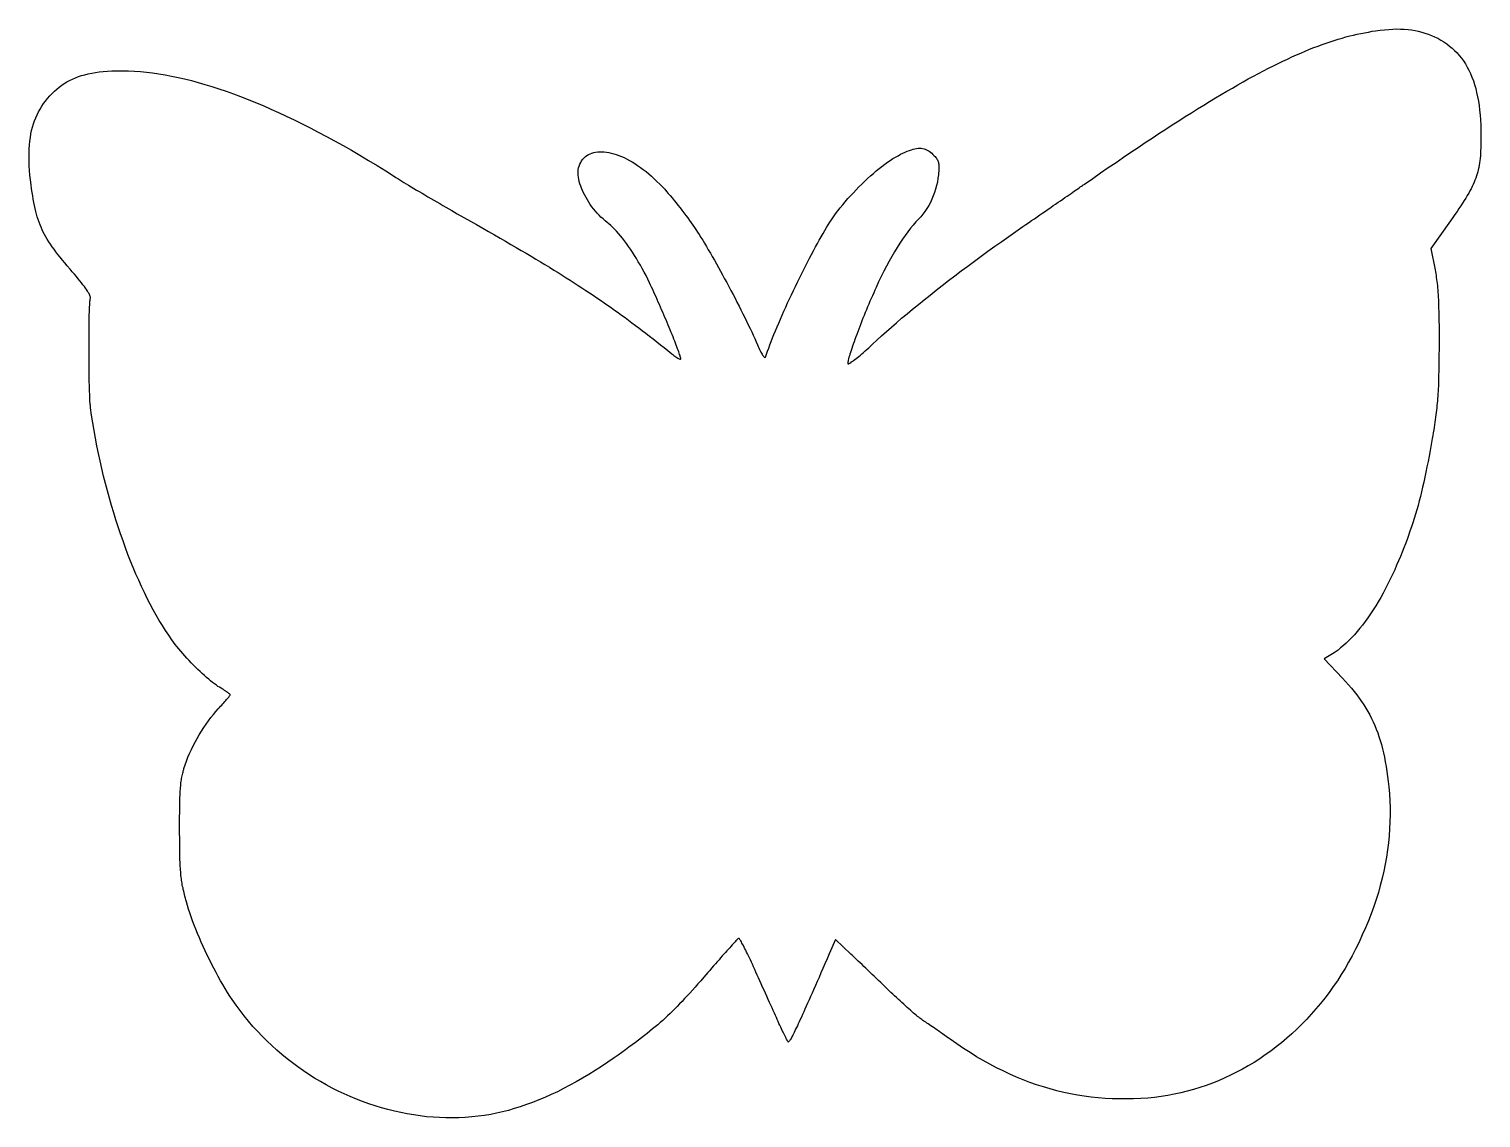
# Model space of a CAD drawing. Header units: metres. Extents: x 0 to 106, y 0 to 79.
import ezdxf

# ---------------------------------------------------------------- set-up
doc = ezdxf.new("R2010")
doc.units = ezdxf.units.M

msp = doc.modelspace()

# ---------------------------------------------------------------- linework, layer by layer
at = {"layer": 'Layer0'}
msp.add_polyline3d([(55.42, 5.6, 0), (55.4, 5.57, 0), (55.33, 5.51, 0), (55.31, 5.53, 0), (55.29, 5.56, 0), (55.27, 5.6, 0), (55.24, 5.65, 0), (55.21, 5.71, 0), (55.17, 5.77, 0), (55.14, 5.85, 0), (55.09, 5.94, 0), (55.05, 6.03, 0), (55, 6.13, 0), (54.95, 6.24, 0), (54.89, 6.36, 0), (54.84, 6.48, 0), (54.78, 6.6, 0), (54.72, 6.73, 0), (54.65, 6.87, 0), (54.59, 7.01, 0), (54.52, 7.15, 0), (54.46, 7.3, 0), (54.39, 7.44, 0), (54.32, 7.61, 0), (54.23, 7.8, 0), (54.15, 7.99, 0), (54.06, 8.19, 0), (53.96, 8.4, 0), (53.86, 8.62, 0), (53.77, 8.84, 0), (53.66, 9.06, 0), (53.56, 9.28, 0), (53.46, 9.51, 0), (53.36, 9.74, 0), (53.26, 9.96, 0), (53.16, 10.18, 0), (53.06, 10.39, 0), (52.97, 10.6, 0), (52.88, 10.8, 0), (52.79, 11, 0), (52.71, 11.18, 0), (52.64, 11.34, 0), (52.57, 11.49, 0), (52.5, 11.64, 0), (52.43, 11.79, 0), (52.36, 11.93, 0), (52.29, 12.06, 0), (52.23, 12.19, 0), (52.17, 12.31, 0), (52.11, 12.43, 0), (52.06, 12.53, 0), (52, 12.63, 0), (51.95, 12.72, 0), (51.91, 12.8, 0), (51.87, 12.88, 0), (51.83, 12.94, 0), (51.79, 12.99, 0), (51.77, 13.03, 0), (51.72, 13.07, 0), (51.7, 13.06, 0), (51.68, 13.04, 0), (51.65, 13.02, 0), (51.61, 12.98, 0), (51.57, 12.93, 0), (51.51, 12.88, 0), (51.45, 12.82, 0), (51.39, 12.74, 0), (51.32, 12.66, 0), (51.24, 12.58, 0), (51.15, 12.48, 0), (51.06, 12.38, 0), (50.96, 12.27, 0), (50.86, 12.16, 0), (50.75, 12.04, 0), (50.64, 11.91, 0), (50.52, 11.78, 0), (50.4, 11.65, 0), (50.28, 11.5, 0), (50.15, 11.36, 0), (50.02, 11.21, 0), (49.88, 11.05, 0), (49.74, 10.9, 0), (49.6, 10.73, 0), (49.46, 10.57, 0), (49.32, 10.4, 0), (49.17, 10.23, 0), (48.95, 9.98, 0), (48.74, 9.74, 0), (48.54, 9.51, 0), (48.34, 9.29, 0), (48.15, 9.07, 0), (47.96, 8.87, 0), (47.77, 8.67, 0), (47.59, 8.47, 0), (47.41, 8.29, 0), (47.23, 8.1, 0), (47.06, 7.93, 0), (46.88, 7.75, 0), (46.71, 7.58, 0), (46.53, 7.42, 0), (46.36, 7.25, 0), (46.18, 7.09, 0), (46, 6.93, 0), (45.82, 6.77, 0), (45.63, 6.62, 0), (45.44, 6.46, 0), (45.25, 6.3, 0), (45.05, 6.14, 0), (44.85, 5.98, 0), (44.63, 5.81, 0), (44.42, 5.65, 0), (44.19, 5.48, 0), (43.96, 5.3, 0), (43.71, 5.13, 0), (43.46, 4.94, 0), (43.2, 4.75, 0), (42.93, 4.56, 0), (42.64, 4.36, 0), (42.18, 4.04, 0), (41.72, 3.73, 0), (41.25, 3.43, 0), (40.79, 3.14, 0), (40.33, 2.87, 0), (39.87, 2.61, 0), (39.41, 2.36, 0), (38.95, 2.12, 0), (38.5, 1.89, 0), (38.04, 1.68, 0), (37.59, 1.48, 0), (37.14, 1.29, 0), (36.69, 1.11, 0), (36.25, 0.95, 0), (35.8, 0.8, 0), (35.36, 0.66, 0), (34.93, 0.53, 0), (34.5, 0.42, 0), (34.07, 0.32, 0), (33.64, 0.24, 0), (33.19, 0.16, 0), (32.72, 0.1, 0), (32.26, 0.05, 0), (31.79, 0.01, 0), (31.32, -0.01, 0), (30.85, -0.02, 0), (30.38, -0.02, 0), (29.91, 0, 0), (29.44, 0.03, 0), (28.97, 0.07, 0), (28.5, 0.13, 0), (28.03, 0.2, 0), (27.56, 0.28, 0), (27.09, 0.37, 0), (26.62, 0.47, 0), (26.15, 0.59, 0), (25.69, 0.72, 0), (25.23, 0.86, 0), (24.77, 1.01, 0), (24.31, 1.18, 0), (23.86, 1.35, 0), (23.41, 1.54, 0), (22.97, 1.74, 0), (22.53, 1.94, 0), (22.09, 2.16, 0), (21.66, 2.39, 0), (21.23, 2.63, 0), (20.81, 2.88, 0), (20.4, 3.15, 0), (19.99, 3.42, 0), (19.59, 3.7, 0), (19.19, 3.99, 0), (18.81, 4.29, 0), (18.42, 4.6, 0), (18.05, 4.92, 0), (17.69, 5.25, 0), (17.33, 5.59, 0), (16.98, 5.93, 0), (16.64, 6.29, 0), (16.31, 6.65, 0), (15.99, 7.03, 0), (15.68, 7.41, 0), (15.38, 7.8, 0), (15.09, 8.2, 0), (14.81, 8.6, 0), (14.64, 8.86, 0), (14.47, 9.13, 0), (14.3, 9.4, 0), (14.13, 9.69, 0), (13.96, 9.98, 0), (13.79, 10.28, 0), (13.63, 10.58, 0), (13.46, 10.89, 0), (13.3, 11.2, 0), (13.15, 11.52, 0), (12.99, 11.84, 0), (12.84, 12.15, 0), (12.69, 12.47, 0), (12.55, 12.79, 0), (12.41, 13.11, 0), (12.28, 13.42, 0), (12.15, 13.73, 0), (12.03, 14.03, 0), (11.92, 14.34, 0), (11.81, 14.63, 0), (11.72, 14.92, 0), (11.63, 15.19, 0), (11.54, 15.46, 0), (11.47, 15.72, 0), (11.43, 15.87, 0), (11.4, 16, 0), (11.36, 16.13, 0), (11.33, 16.26, 0), (11.3, 16.39, 0), (11.27, 16.51, 0), (11.24, 16.62, 0), (11.22, 16.74, 0), (11.19, 16.85, 0), (11.17, 16.96, 0), (11.15, 17.08, 0), (11.13, 17.19, 0), (11.11, 17.3, 0), (11.1, 17.42, 0), (11.08, 17.53, 0), (11.07, 17.65, 0), (11.06, 17.78, 0), (11.05, 17.9, 0), (11.04, 18.03, 0), (11.03, 18.17, 0), (11.02, 18.31, 0), (11.01, 18.46, 0), (11.01, 18.62, 0), (11, 18.78, 0), (10.99, 18.95, 0), (10.99, 19.13, 0), (10.99, 19.32, 0), (10.98, 19.51, 0), (10.98, 19.72, 0), (10.98, 19.94, 0), (10.98, 20.17, 0), (10.98, 20.42, 0), (10.97, 20.67, 0), (10.97, 20.94, 0), (10.97, 21.22, 0), (10.97, 21.48, 0), (10.97, 21.73, 0), (10.97, 21.97, 0), (10.98, 22.19, 0), (10.98, 22.41, 0), (10.98, 22.61, 0), (10.98, 22.81, 0), (10.99, 22.99, 0), (10.99, 23.17, 0), (11, 23.33, 0), (11.01, 23.49, 0), (11.01, 23.64, 0), (11.02, 23.78, 0), (11.03, 23.92, 0), (11.04, 24.05, 0), (11.05, 24.17, 0), (11.06, 24.29, 0), (11.07, 24.4, 0), (11.09, 24.51, 0), (11.1, 24.61, 0), (11.12, 24.71, 0), (11.14, 24.81, 0), (11.16, 24.9, 0), (11.18, 25, 0), (11.2, 25.09, 0), (11.22, 25.18, 0), (11.24, 25.27, 0), (11.27, 25.36, 0), (11.29, 25.44, 0), (11.38, 25.71, 0), (11.48, 25.98, 0), (11.58, 26.25, 0), (11.7, 26.53, 0), (11.83, 26.81, 0), (11.96, 27.08, 0), (12.1, 27.36, 0), (12.25, 27.63, 0), (12.4, 27.9, 0), (12.56, 28.16, 0), (12.73, 28.42, 0), (12.9, 28.67, 0), (13.07, 28.91, 0), (13.25, 29.15, 0), (13.43, 29.37, 0), (13.61, 29.58, 0), (13.79, 29.78, 0), (13.88, 29.88, 0), (13.96, 29.97, 0), (14.05, 30.06, 0), (14.12, 30.15, 0), (14.2, 30.23, 0), (14.27, 30.31, 0), (14.34, 30.39, 0), (14.4, 30.46, 0), (14.46, 30.53, 0), (14.51, 30.59, 0), (14.55, 30.64, 0), (14.59, 30.69, 0), (14.62, 30.73, 0), (14.64, 30.76, 0), (14.65, 30.78, 0), (14.65, 30.82, 0), (14.63, 30.84, 0), (14.6, 30.87, 0), (14.56, 30.9, 0), (14.52, 30.94, 0), (14.46, 30.98, 0), (14.4, 31.03, 0), (14.33, 31.08, 0), (14.25, 31.13, 0), (14.17, 31.18, 0), (14.08, 31.24, 0), (13.99, 31.29, 0), (13.89, 31.35, 0), (13.77, 31.42, 0), (13.65, 31.51, 0), (13.51, 31.6, 0), (13.38, 31.71, 0), (13.23, 31.82, 0), (13.09, 31.94, 0), (12.93, 32.07, 0), (12.78, 32.21, 0), (12.62, 32.35, 0), (12.46, 32.5, 0), (12.3, 32.65, 0), (12.14, 32.81, 0), (11.98, 32.97, 0), (11.82, 33.14, 0), (11.66, 33.3, 0), (11.5, 33.47, 0), (11.35, 33.64, 0), (11.2, 33.81, 0), (11.05, 33.98, 0), (10.91, 34.15, 0), (10.78, 34.32, 0), (10.65, 34.48, 0), (10.53, 34.65, 0), (10.41, 34.8, 0), (10.18, 35.14, 0), (9.95, 35.49, 0), (9.72, 35.85, 0), (9.49, 36.22, 0), (9.27, 36.61, 0), (9.05, 37, 0), (8.83, 37.41, 0), (8.62, 37.83, 0), (8.41, 38.26, 0), (8.2, 38.7, 0), (7.99, 39.15, 0), (7.79, 39.6, 0), (7.59, 40.07, 0), (7.4, 40.54, 0), (7.21, 41.03, 0), (7.03, 41.52, 0), (6.85, 42.01, 0), (6.67, 42.52, 0), (6.5, 43.03, 0), (6.33, 43.54, 0), (6.17, 44.07, 0), (6.01, 44.59, 0), (5.86, 45.12, 0), (5.71, 45.66, 0), (5.57, 46.2, 0), (5.43, 46.74, 0), (5.3, 47.29, 0), (5.18, 47.84, 0), (5.06, 48.39, 0), (4.95, 48.94, 0), (4.84, 49.5, 0), (4.74, 50.05, 0), (4.65, 50.61, 0), (4.56, 51.17, 0), (4.48, 51.72, 0), (4.47, 51.79, 0), (4.47, 51.87, 0), (4.46, 51.96, 0), (4.45, 52.06, 0), (4.44, 52.18, 0), (4.44, 52.3, 0), (4.43, 52.43, 0), (4.42, 52.57, 0), (4.42, 52.72, 0), (4.41, 52.88, 0), (4.41, 53.04, 0), (4.4, 53.21, 0), (4.4, 53.39, 0), (4.39, 53.58, 0), (4.39, 53.76, 0), (4.39, 53.96, 0), (4.38, 54.15, 0), (4.38, 54.36, 0), (4.38, 54.56, 0), (4.38, 54.77, 0), (4.37, 54.98, 0), (4.37, 55.19, 0), (4.37, 55.4, 0), (4.37, 55.61, 0), (4.37, 55.82, 0), (4.37, 56.04, 0), (4.37, 56.25, 0), (4.37, 56.46, 0), (4.37, 56.67, 0), (4.37, 56.87, 0), (4.37, 57.07, 0), (4.37, 57.27, 0), (4.38, 57.47, 0), (4.38, 57.66, 0), (4.38, 57.84, 0), (4.38, 58.02, 0), (4.39, 58.2, 0), (4.39, 58.36, 0), (4.39, 58.52, 0), (4.4, 58.67, 0), (4.4, 58.82, 0), (4.41, 58.95, 0), (4.41, 59.08, 0), (4.42, 59.2, 0), (4.43, 59.3, 0), (4.43, 59.4, 0), (4.44, 59.48, 0), (4.45, 59.55, 0), (4.45, 59.61, 0), (4.46, 59.66, 0), (4.47, 59.69, 0), (4.48, 59.73, 0), (4.47, 59.78, 0), (4.46, 59.83, 0), (4.44, 59.89, 0), (4.41, 59.96, 0), (4.37, 60.04, 0), (4.32, 60.12, 0), (4.26, 60.22, 0), (4.19, 60.32, 0), (4.12, 60.43, 0), (4.03, 60.55, 0), (3.93, 60.68, 0), (3.83, 60.81, 0), (3.71, 60.96, 0), (3.59, 61.11, 0), (3.45, 61.28, 0), (3.31, 61.45, 0), (3.15, 61.63, 0), (2.99, 61.82, 0), (2.79, 62.05, 0), (2.61, 62.27, 0), (2.43, 62.48, 0), (2.26, 62.68, 0), (2.11, 62.88, 0), (1.96, 63.08, 0), (1.82, 63.26, 0), (1.68, 63.45, 0), (1.56, 63.63, 0), (1.44, 63.81, 0), (1.33, 63.99, 0), (1.23, 64.16, 0), (1.13, 64.34, 0), (1.04, 64.52, 0), (0.96, 64.69, 0), (0.88, 64.87, 0), (0.8, 65.05, 0), (0.73, 65.24, 0), (0.67, 65.43, 0), (0.6, 65.62, 0), (0.55, 65.82, 0), (0.49, 66.02, 0), (0.44, 66.23, 0), (0.39, 66.45, 0), (0.35, 66.67, 0), (0.31, 66.91, 0), (0.27, 67.15, 0), (0.23, 67.41, 0), (0.19, 67.67, 0), (0.15, 67.95, 0), (0.11, 68.31, 0), (0.07, 68.66, 0), (0.04, 69.01, 0), (0.02, 69.34, 0), (0.01, 69.66, 0), (0, 69.97, 0), (0, 70.28, 0), (0.01, 70.57, 0), (0.03, 70.85, 0), (0.06, 71.13, 0), (0.1, 71.4, 0), (0.14, 71.66, 0), (0.19, 71.91, 0), (0.25, 72.15, 0), (0.32, 72.39, 0), (0.4, 72.62, 0), (0.49, 72.84, 0), (0.59, 73.06, 0), (0.69, 73.27, 0), (0.81, 73.48, 0), (0.93, 73.68, 0), (1.06, 73.87, 0), (1.2, 74.06, 0), (1.35, 74.25, 0), (1.51, 74.43, 0), (1.68, 74.61, 0), (1.85, 74.78, 0), (2.02, 74.93, 0), (2.2, 75.07, 0), (2.38, 75.21, 0), (2.57, 75.34, 0), (2.76, 75.45, 0), (2.96, 75.56, 0), (3.17, 75.66, 0), (3.38, 75.75, 0), (3.6, 75.84, 0), (3.83, 75.91, 0), (4.07, 75.98, 0), (4.32, 76.04, 0), (4.58, 76.1, 0), (4.84, 76.14, 0), (5.12, 76.18, 0), (5.41, 76.21, 0), (5.72, 76.24, 0), (6.03, 76.26, 0), (6.43, 76.27, 0), (6.84, 76.27, 0), (7.26, 76.26, 0), (7.68, 76.24, 0), (8.12, 76.21, 0), (8.56, 76.17, 0), (9, 76.11, 0), (9.46, 76.05, 0), (9.92, 75.97, 0), (10.38, 75.88, 0), (10.86, 75.78, 0), (11.34, 75.67, 0), (11.83, 75.55, 0), (12.32, 75.42, 0), (12.82, 75.27, 0), (13.33, 75.12, 0), (13.84, 74.95, 0), (14.36, 74.77, 0), (14.89, 74.59, 0), (15.42, 74.39, 0), (15.96, 74.18, 0), (16.5, 73.96, 0), (17.05, 73.73, 0), (17.61, 73.48, 0), (18.17, 73.23, 0), (18.74, 72.97, 0), (19.32, 72.69, 0), (19.9, 72.41, 0), (20.48, 72.11, 0), (21.07, 71.8, 0), (21.67, 71.48, 0), (22.27, 71.16, 0), (22.88, 70.82, 0), (23.49, 70.47, 0), (24.11, 70.11, 0), (24.73, 69.74, 0), (25.36, 69.36, 0), (25.99, 68.97, 0), (26.62, 68.56, 0), (26.74, 68.49, 0), (26.87, 68.41, 0), (27.01, 68.32, 0), (27.16, 68.23, 0), (27.32, 68.13, 0), (27.49, 68.03, 0), (27.66, 67.92, 0), (27.85, 67.81, 0), (28.04, 67.7, 0), (28.23, 67.58, 0), (28.44, 67.46, 0), (28.64, 67.34, 0), (28.85, 67.22, 0), (29.06, 67.09, 0), (29.28, 66.97, 0), (29.5, 66.84, 0), (29.72, 66.71, 0), (29.93, 66.59, 0), (30.15, 66.46, 0), (30.37, 66.33, 0), (30.59, 66.21, 0), (30.8, 66.09, 0), (31.01, 65.97, 0), (31.21, 65.85, 0), (31.69, 65.58, 0), (32.16, 65.32, 0), (32.61, 65.06, 0), (33.06, 64.81, 0), (33.49, 64.56, 0), (33.91, 64.32, 0), (34.32, 64.08, 0), (34.72, 63.85, 0), (35.11, 63.62, 0), (35.49, 63.4, 0), (35.86, 63.18, 0), (36.22, 62.97, 0), (36.58, 62.76, 0), (36.92, 62.55, 0), (37.26, 62.35, 0), (37.59, 62.15, 0), (37.92, 61.95, 0), (38.24, 61.75, 0), (38.55, 61.56, 0), (38.85, 61.37, 0), (39.15, 61.18, 0), (39.44, 61, 0), (39.73, 60.81, 0), (40.02, 60.63, 0), (40.29, 60.45, 0), (40.57, 60.27, 0), (40.84, 60.09, 0), (41.11, 59.91, 0), (41.37, 59.73, 0), (41.64, 59.55, 0), (41.9, 59.37, 0), (42.15, 59.19, 0), (42.41, 59.01, 0), (42.67, 58.83, 0), (42.92, 58.65, 0), (43.17, 58.47, 0), (43.43, 58.28, 0), (43.68, 58.1, 0), (43.93, 57.91, 0), (44.19, 57.72, 0), (44.44, 57.53, 0), (44.7, 57.33, 0), (44.95, 57.14, 0), (45.21, 56.93, 0), (45.48, 56.73, 0), (45.74, 56.52, 0), (46.01, 56.31, 0), (46.28, 56.1, 0), (46.55, 55.88, 0), (46.83, 55.65, 0), (46.91, 55.59, 0), (46.99, 55.53, 0), (47.07, 55.48, 0), (47.14, 55.43, 0), (47.21, 55.38, 0), (47.27, 55.34, 0), (47.33, 55.31, 0), (47.38, 55.28, 0), (47.42, 55.26, 0), (47.48, 55.25, 0), (47.5, 55.27, 0), (47.49, 55.29, 0), (47.49, 55.33, 0), (47.48, 55.38, 0), (47.46, 55.44, 0), (47.44, 55.52, 0), (47.41, 55.6, 0), (47.38, 55.69, 0), (47.34, 55.79, 0), (47.3, 55.9, 0), (47.26, 56.02, 0), (47.21, 56.15, 0), (47.16, 56.28, 0), (47.11, 56.42, 0), (47.05, 56.57, 0), (46.99, 56.72, 0), (46.93, 56.88, 0), (46.86, 57.05, 0), (46.79, 57.21, 0), (46.72, 57.39, 0), (46.65, 57.56, 0), (46.57, 57.74, 0), (46.5, 57.92, 0), (46.42, 58.11, 0), (46.34, 58.29, 0), (46.26, 58.48, 0), (46.18, 58.67, 0), (46.1, 58.86, 0), (46.02, 59.04, 0), (45.94, 59.23, 0), (45.85, 59.42, 0), (45.77, 59.6, 0), (45.69, 59.79, 0), (45.61, 59.97, 0), (45.53, 60.14, 0), (45.45, 60.32, 0), (45.37, 60.49, 0), (45.29, 60.65, 0), (45.21, 60.81, 0), (45.09, 61.08, 0), (44.96, 61.34, 0), (44.82, 61.59, 0), (44.69, 61.85, 0), (44.55, 62.1, 0), (44.4, 62.34, 0), (44.26, 62.58, 0), (44.12, 62.81, 0), (43.97, 63.04, 0), (43.83, 63.26, 0), (43.68, 63.47, 0), (43.53, 63.68, 0), (43.39, 63.88, 0), (43.24, 64.07, 0), (43.09, 64.25, 0), (42.95, 64.42, 0), (42.81, 64.58, 0), (42.67, 64.73, 0), (42.53, 64.87, 0), (42.39, 64.99, 0), (42.26, 65.11, 0), (42.13, 65.21, 0), (41.98, 65.34, 0), (41.83, 65.47, 0), (41.68, 65.6, 0), (41.54, 65.74, 0), (41.4, 65.89, 0), (41.27, 66.04, 0), (41.14, 66.2, 0), (41.02, 66.36, 0), (40.9, 66.52, 0), (40.79, 66.69, 0), (40.69, 66.86, 0), (40.59, 67.03, 0), (40.49, 67.2, 0), (40.41, 67.37, 0), (40.33, 67.54, 0), (40.26, 67.71, 0), (40.2, 67.87, 0), (40.14, 68.04, 0), (40.1, 68.2, 0), (40.06, 68.36, 0), (40.03, 68.51, 0), (40.01, 68.66, 0), (40.01, 68.8, 0), (40.01, 68.94, 0), (40.02, 69.07, 0), (40.04, 69.2, 0), (40.08, 69.31, 0), (40.13, 69.46, 0), (40.2, 69.59, 0), (40.27, 69.71, 0), (40.35, 69.82, 0), (40.45, 69.92, 0), (40.55, 70.01, 0), (40.65, 70.09, 0), (40.77, 70.16, 0), (40.89, 70.22, 0), (41.02, 70.27, 0), (41.15, 70.31, 0), (41.29, 70.34, 0), (41.44, 70.36, 0), (41.59, 70.37, 0), (41.75, 70.37, 0), (41.91, 70.36, 0), (42.08, 70.34, 0), (42.25, 70.31, 0), (42.43, 70.27, 0), (42.61, 70.22, 0), (42.79, 70.17, 0), (42.98, 70.1, 0), (43.17, 70.02, 0), (43.36, 69.94, 0), (43.55, 69.84, 0), (43.75, 69.74, 0), (43.95, 69.63, 0), (44.15, 69.5, 0), (44.35, 69.37, 0), (44.55, 69.23, 0), (44.75, 69.08, 0), (44.96, 68.93, 0), (45.16, 68.76, 0), (45.36, 68.59, 0), (45.56, 68.4, 0), (45.76, 68.21, 0), (45.96, 68.01, 0), (46.08, 67.89, 0), (46.2, 67.77, 0), (46.32, 67.63, 0), (46.45, 67.48, 0), (46.58, 67.33, 0), (46.72, 67.17, 0), (46.86, 67, 0), (47.01, 66.82, 0), (47.15, 66.65, 0), (47.29, 66.47, 0), (47.44, 66.28, 0), (47.58, 66.1, 0), (47.72, 65.92, 0), (47.86, 65.73, 0), (48, 65.55, 0), (48.13, 65.37, 0), (48.25, 65.2, 0), (48.37, 65.03, 0), (48.49, 64.86, 0), (48.6, 64.7, 0), (48.72, 64.52, 0), (48.84, 64.33, 0), (48.96, 64.13, 0), (49.09, 63.92, 0), (49.23, 63.7, 0), (49.36, 63.47, 0), (49.5, 63.23, 0), (49.65, 62.99, 0), (49.79, 62.74, 0), (49.94, 62.48, 0), (50.09, 62.21, 0), (50.24, 61.94, 0), (50.39, 61.67, 0), (50.54, 61.39, 0), (50.69, 61.11, 0), (50.85, 60.83, 0), (51, 60.55, 0), (51.15, 60.26, 0), (51.3, 59.97, 0), (51.45, 59.69, 0), (51.59, 59.41, 0), (51.74, 59.12, 0), (51.88, 58.84, 0), (52.02, 58.56, 0), (52.15, 58.29, 0), (52.29, 58.02, 0), (52.41, 57.76, 0), (52.54, 57.5, 0), (52.66, 57.25, 0), (52.77, 57, 0), (52.88, 56.76, 0), (52.98, 56.53, 0), (53.08, 56.31, 0), (53.13, 56.19, 0), (53.18, 56.07, 0), (53.24, 55.96, 0), (53.29, 55.86, 0), (53.33, 55.77, 0), (53.38, 55.69, 0), (53.42, 55.61, 0), (53.46, 55.55, 0), (53.5, 55.49, 0), (53.54, 55.45, 0), (53.57, 55.41, 0), (53.6, 55.39, 0), (53.62, 55.38, 0), (53.66, 55.39, 0), (53.67, 55.41, 0), (53.74, 55.62, 0), (53.81, 55.84, 0), (53.9, 56.06, 0), (53.98, 56.3, 0), (54.08, 56.55, 0), (54.18, 56.8, 0), (54.28, 57.06, 0), (54.4, 57.33, 0), (54.51, 57.61, 0), (54.63, 57.89, 0), (54.75, 58.17, 0), (54.88, 58.46, 0), (55.01, 58.76, 0), (55.15, 59.05, 0), (55.28, 59.35, 0), (55.42, 59.65, 0), (55.56, 59.95, 0), (55.71, 60.26, 0), (55.85, 60.56, 0), (56, 60.86, 0), (56.14, 61.16, 0), (56.29, 61.46, 0), (56.44, 61.75, 0), (56.59, 62.04, 0), (56.73, 62.33, 0), (56.88, 62.61, 0), (57.03, 62.89, 0), (57.17, 63.16, 0), (57.31, 63.43, 0), (57.45, 63.68, 0), (57.59, 63.93, 0), (57.73, 64.17, 0), (57.86, 64.4, 0), (57.99, 64.63, 0), (58.12, 64.84, 0), (58.24, 65.04, 0), (58.36, 65.23, 0), (58.48, 65.4, 0), (58.63, 65.62, 0), (58.78, 65.84, 0), (58.95, 66.06, 0), (59.12, 66.28, 0), (59.3, 66.5, 0), (59.48, 66.72, 0), (59.67, 66.95, 0), (59.87, 67.16, 0), (60.07, 67.38, 0), (60.27, 67.6, 0), (60.48, 67.81, 0), (60.68, 68.01, 0), (60.89, 68.21, 0), (61.1, 68.41, 0), (61.32, 68.6, 0), (61.53, 68.79, 0), (61.74, 68.97, 0), (61.95, 69.14, 0), (62.15, 69.3, 0), (62.36, 69.46, 0), (62.56, 69.6, 0), (62.76, 69.74, 0), (62.95, 69.87, 0), (63.14, 69.98, 0), (63.33, 70.08, 0), (63.5, 70.18, 0), (63.68, 70.26, 0), (63.85, 70.34, 0), (64, 70.4, 0), (64.15, 70.46, 0), (64.3, 70.51, 0), (64.43, 70.55, 0), (64.56, 70.58, 0), (64.68, 70.61, 0), (64.8, 70.62, 0), (64.91, 70.63, 0), (65.01, 70.62, 0), (65.12, 70.61, 0), (65.22, 70.59, 0), (65.31, 70.55, 0), (65.41, 70.51, 0), (65.5, 70.46, 0), (65.59, 70.4, 0), (65.69, 70.34, 0), (65.78, 70.26, 0), (65.87, 70.17, 0), (65.96, 70.07, 0), (66.02, 70.01, 0), (66.07, 69.95, 0), (66.12, 69.89, 0), (66.16, 69.83, 0), (66.19, 69.77, 0), (66.22, 69.71, 0), (66.25, 69.65, 0), (66.27, 69.59, 0), (66.28, 69.52, 0), (66.29, 69.44, 0), (66.3, 69.36, 0), (66.3, 69.27, 0), (66.3, 69.18, 0), (66.3, 69.07, 0), (66.29, 68.96, 0), (66.28, 68.83, 0), (66.27, 68.69, 0), (66.23, 68.43, 0), (66.19, 68.16, 0), (66.13, 67.9, 0), (66.06, 67.65, 0), (65.98, 67.39, 0), (65.89, 67.15, 0), (65.79, 66.91, 0), (65.68, 66.68, 0), (65.56, 66.45, 0), (65.43, 66.23, 0), (65.29, 66.02, 0), (65.14, 65.82, 0), (64.99, 65.63, 0), (64.82, 65.46, 0), (64.63, 65.25, 0), (64.43, 65.02, 0), (64.23, 64.79, 0), (64.04, 64.53, 0), (63.84, 64.27, 0), (63.65, 63.99, 0), (63.45, 63.7, 0), (63.26, 63.39, 0), (63.06, 63.07, 0), (62.87, 62.74, 0), (62.68, 62.4, 0), (62.48, 62.04, 0), (62.29, 61.67, 0), (62.1, 61.28, 0), (61.91, 60.89, 0), (61.72, 60.48, 0), (61.63, 60.28, 0), (61.55, 60.08, 0), (61.46, 59.88, 0), (61.37, 59.68, 0), (61.28, 59.48, 0), (61.2, 59.27, 0), (61.11, 59.06, 0), (61.02, 58.86, 0), (60.94, 58.65, 0), (60.86, 58.44, 0), (60.77, 58.24, 0), (60.69, 58.04, 0), (60.61, 57.83, 0), (60.54, 57.64, 0), (60.46, 57.44, 0), (60.39, 57.25, 0), (60.32, 57.06, 0), (60.25, 56.88, 0), (60.18, 56.7, 0), (60.12, 56.52, 0), (60.06, 56.36, 0), (60.01, 56.2, 0), (59.95, 56.04, 0), (59.9, 55.89, 0), (59.86, 55.75, 0), (59.82, 55.62, 0), (59.78, 55.5, 0), (59.75, 55.39, 0), (59.72, 55.28, 0), (59.7, 55.19, 0), (59.68, 55.11, 0), (59.67, 55.04, 0), (59.66, 54.98, 0), (59.66, 54.91, 0), (59.7, 54.91, 0), (59.73, 54.92, 0), (59.77, 54.94, 0), (59.82, 54.97, 0), (59.88, 55, 0), (59.94, 55.05, 0), (60.02, 55.1, 0), (60.09, 55.16, 0), (60.18, 55.22, 0), (60.27, 55.3, 0), (60.37, 55.38, 0), (60.47, 55.46, 0), (60.58, 55.55, 0), (60.69, 55.65, 0), (60.81, 55.75, 0), (60.93, 55.86, 0), (61.06, 55.97, 0), (61.19, 56.09, 0), (61.32, 56.21, 0), (61.46, 56.34, 0), (61.78, 56.64, 0), (62.12, 56.95, 0), (62.48, 57.27, 0), (62.84, 57.58, 0), (63.21, 57.91, 0), (63.59, 58.24, 0), (63.99, 58.57, 0), (64.39, 58.9, 0), (64.81, 59.24, 0), (65.23, 59.58, 0), (65.66, 59.93, 0), (66.1, 60.28, 0), (66.55, 60.63, 0), (67, 60.98, 0), (67.46, 61.33, 0), (67.93, 61.69, 0), (68.41, 62.04, 0), (68.89, 62.4, 0), (69.38, 62.76, 0), (69.87, 63.12, 0), (70.37, 63.48, 0), (70.88, 63.84, 0), (71.39, 64.2, 0), (71.9, 64.56, 0), (72.42, 64.91, 0), (72.63, 65.06, 0), (72.84, 65.2, 0), (73.05, 65.35, 0), (73.26, 65.49, 0), (73.46, 65.63, 0), (73.67, 65.77, 0), (73.87, 65.91, 0), (74.06, 66.05, 0), (74.26, 66.18, 0), (74.45, 66.31, 0), (74.63, 66.44, 0), (74.81, 66.56, 0), (74.99, 66.69, 0), (75.16, 66.8, 0), (75.33, 66.92, 0), (75.49, 67.03, 0), (75.64, 67.13, 0), (75.79, 67.24, 0), (75.93, 67.33, 0), (76.06, 67.42, 0), (76.19, 67.51, 0), (76.31, 67.59, 0), (76.42, 67.67, 0), (76.52, 67.74, 0), (76.61, 67.8, 0), (76.69, 67.86, 0), (76.76, 67.91, 0), (76.82, 67.95, 0), (76.88, 67.99, 0), (76.92, 68.01, 0), (77.51, 68.42, 0), (78.08, 68.82, 0), (78.65, 69.21, 0), (79.21, 69.59, 0), (79.75, 69.96, 0), (80.29, 70.33, 0), (80.82, 70.68, 0), (81.33, 71.03, 0), (81.84, 71.36, 0), (82.34, 71.69, 0), (82.83, 72.01, 0), (83.31, 72.33, 0), (83.79, 72.63, 0), (84.25, 72.93, 0), (84.71, 73.21, 0), (85.16, 73.49, 0), (85.6, 73.77, 0), (86.03, 74.03, 0), (86.45, 74.29, 0), (86.87, 74.54, 0), (87.28, 74.78, 0), (87.69, 75.01, 0), (88.08, 75.24, 0), (88.47, 75.46, 0), (88.85, 75.67, 0), (89.23, 75.88, 0), (89.6, 76.07, 0), (89.97, 76.27, 0), (90.32, 76.45, 0), (90.68, 76.63, 0), (91.02, 76.8, 0), (91.36, 76.97, 0), (91.7, 77.12, 0), (92.03, 77.28, 0), (92.36, 77.42, 0), (92.68, 77.56, 0), (93, 77.7, 0), (93.31, 77.83, 0), (93.62, 77.95, 0), (93.93, 78.06, 0), (94.23, 78.18, 0), (94.52, 78.28, 0), (94.82, 78.38, 0), (95.11, 78.47, 0), (95.39, 78.56, 0), (95.68, 78.65, 0), (95.96, 78.73, 0), (96.24, 78.8, 0), (96.52, 78.87, 0), (96.79, 78.93, 0), (97.06, 78.99, 0), (97.33, 79.04, 0), (97.6, 79.09, 0), (97.87, 79.14, 0), (98.13, 79.18, 0), (98.46, 79.22, 0), (98.77, 79.26, 0), (99.08, 79.28, 0), (99.38, 79.3, 0), (99.67, 79.31, 0), (99.95, 79.3, 0), (100.22, 79.29, 0), (100.49, 79.27, 0), (100.74, 79.24, 0), (101, 79.2, 0), (101.24, 79.14, 0), (101.49, 79.08, 0), (101.72, 79.01, 0), (101.96, 78.93, 0), (102.19, 78.84, 0), (102.42, 78.74, 0), (102.65, 78.63, 0), (102.88, 78.5, 0), (103.1, 78.37, 0), (103.31, 78.23, 0), (103.51, 78.07, 0), (103.7, 77.91, 0), (103.88, 77.75, 0), (104.06, 77.57, 0), (104.22, 77.38, 0), (104.38, 77.18, 0), (104.53, 76.98, 0), (104.67, 76.76, 0), (104.8, 76.54, 0), (104.92, 76.3, 0), (105.04, 76.06, 0), (105.15, 75.8, 0), (105.25, 75.54, 0), (105.34, 75.26, 0), (105.42, 74.97, 0), (105.49, 74.68, 0), (105.56, 74.37, 0), (105.62, 74.05, 0), (105.67, 73.73, 0), (105.71, 73.39, 0), (105.74, 73.04, 0), (105.77, 72.68, 0), (105.79, 72.3, 0), (105.8, 71.92, 0), (105.8, 71.52, 0), (105.8, 71.29, 0), (105.8, 71.06, 0), (105.8, 70.85, 0), (105.79, 70.64, 0), (105.78, 70.44, 0), (105.77, 70.25, 0), (105.76, 70.07, 0), (105.74, 69.89, 0), (105.72, 69.71, 0), (105.7, 69.55, 0), (105.67, 69.38, 0), (105.64, 69.22, 0), (105.61, 69.06, 0), (105.57, 68.91, 0), (105.53, 68.75, 0), (105.48, 68.6, 0), (105.43, 68.45, 0), (105.37, 68.29, 0), (105.31, 68.14, 0), (105.24, 67.98, 0), (105.17, 67.83, 0), (105.09, 67.67, 0), (105, 67.51, 0), (104.91, 67.34, 0), (104.81, 67.17, 0), (104.7, 66.99, 0), (104.59, 66.81, 0), (104.47, 66.62, 0), (104.34, 66.43, 0), (104.2, 66.23, 0), (104.06, 66.02, 0), (103.91, 65.8, 0), (103.75, 65.57, 0), (103.58, 65.33, 0), (102.15, 63.33, 0), (102.46, 61.76, 0), (102.48, 61.62, 0), (102.51, 61.49, 0), (102.53, 61.35, 0), (102.55, 61.21, 0), (102.57, 61.07, 0), (102.59, 60.92, 0), (102.61, 60.77, 0), (102.63, 60.62, 0), (102.64, 60.46, 0), (102.65, 60.3, 0), (102.67, 60.13, 0), (102.68, 59.95, 0), (102.69, 59.77, 0), (102.7, 59.58, 0), (102.71, 59.38, 0), (102.72, 59.18, 0), (102.72, 58.96, 0), (102.73, 58.74, 0), (102.74, 58.51, 0), (102.74, 58.26, 0), (102.74, 58.01, 0), (102.75, 57.74, 0), (102.75, 57.46, 0), (102.75, 57.17, 0), (102.75, 56.87, 0), (102.75, 56.55, 0), (102.75, 56.22, 0), (102.75, 55.92, 0), (102.74, 55.63, 0), (102.74, 55.35, 0), (102.74, 55.08, 0), (102.74, 54.83, 0), (102.73, 54.58, 0), (102.73, 54.35, 0), (102.72, 54.12, 0), (102.72, 53.9, 0), (102.71, 53.69, 0), (102.71, 53.49, 0), (102.7, 53.29, 0), (102.69, 53.1, 0), (102.68, 52.92, 0), (102.67, 52.73, 0), (102.66, 52.56, 0), (102.64, 52.38, 0), (102.63, 52.21, 0), (102.62, 52.04, 0), (102.6, 51.87, 0), (102.58, 51.7, 0), (102.56, 51.53, 0), (102.54, 51.37, 0), (102.52, 51.19, 0), (102.5, 51.02, 0), (102.47, 50.84, 0), (102.45, 50.66, 0), (102.42, 50.48, 0), (102.39, 50.29, 0), (102.36, 50.1, 0), (102.32, 49.9, 0), (102.29, 49.69, 0), (102.25, 49.47, 0), (102.18, 49.04, 0), (102.1, 48.61, 0), (102.02, 48.2, 0), (101.95, 47.8, 0), (101.87, 47.41, 0), (101.79, 47.03, 0), (101.72, 46.66, 0), (101.64, 46.3, 0), (101.55, 45.94, 0), (101.47, 45.6, 0), (101.39, 45.26, 0), (101.3, 44.93, 0), (101.22, 44.6, 0), (101.13, 44.28, 0), (101.03, 43.97, 0), (100.94, 43.65, 0), (100.84, 43.34, 0), (100.74, 43.03, 0), (100.63, 42.73, 0), (100.53, 42.42, 0), (100.42, 42.11, 0), (100.3, 41.81, 0), (100.18, 41.5, 0), (100.06, 41.19, 0), (99.93, 40.88, 0), (99.8, 40.56, 0), (99.66, 40.24, 0), (99.52, 39.91, 0), (99.36, 39.56, 0), (99.2, 39.22, 0), (99.03, 38.88, 0), (98.86, 38.54, 0), (98.68, 38.22, 0), (98.51, 37.9, 0), (98.32, 37.59, 0), (98.14, 37.28, 0), (97.95, 36.99, 0), (97.76, 36.7, 0), (97.57, 36.42, 0), (97.37, 36.15, 0), (97.18, 35.89, 0), (96.98, 35.65, 0), (96.78, 35.41, 0), (96.58, 35.18, 0), (96.38, 34.96, 0), (96.18, 34.76, 0), (95.98, 34.57, 0), (95.78, 34.39, 0), (95.58, 34.22, 0), (95.39, 34.06, 0), (95.19, 33.92, 0), (94.99, 33.79, 0), (94.39, 33.42, 0), (95.71, 32.02, 0), (95.94, 31.77, 0), (96.15, 31.53, 0), (96.36, 31.28, 0), (96.56, 31.04, 0), (96.75, 30.8, 0), (96.93, 30.56, 0), (97.1, 30.32, 0), (97.26, 30.08, 0), (97.42, 29.84, 0), (97.56, 29.59, 0), (97.7, 29.34, 0), (97.83, 29.09, 0), (97.95, 28.84, 0), (98.07, 28.57, 0), (98.18, 28.31, 0), (98.28, 28.04, 0), (98.37, 27.76, 0), (98.46, 27.47, 0), (98.55, 27.18, 0), (98.63, 26.88, 0), (98.7, 26.57, 0), (98.77, 26.25, 0), (98.83, 25.92, 0), (98.89, 25.58, 0), (98.94, 25.22, 0), (98.99, 24.86, 0), (99.04, 24.49, 0), (99.08, 24.1, 0), (99.13, 23.59, 0), (99.16, 23.08, 0), (99.18, 22.57, 0), (99.18, 22.06, 0), (99.17, 21.55, 0), (99.15, 21.03, 0), (99.11, 20.52, 0), (99.06, 20.01, 0), (99, 19.5, 0), (98.92, 18.98, 0), (98.83, 18.47, 0), (98.72, 17.95, 0), (98.6, 17.44, 0), (98.47, 16.92, 0), (98.33, 16.41, 0), (98.17, 15.89, 0), (97.99, 15.38, 0), (97.81, 14.86, 0), (97.61, 14.34, 0), (97.39, 13.82, 0), (97.16, 13.31, 0), (96.92, 12.79, 0), (96.67, 12.27, 0), (96.42, 11.79, 0), (96.16, 11.32, 0), (95.9, 10.87, 0), (95.62, 10.42, 0), (95.34, 9.98, 0), (95.04, 9.55, 0), (94.74, 9.12, 0), (94.43, 8.71, 0), (94.11, 8.31, 0), (93.78, 7.92, 0), (93.44, 7.53, 0), (93.1, 7.16, 0), (92.75, 6.8, 0), (92.39, 6.45, 0), (92.02, 6.11, 0), (91.65, 5.78, 0), (91.27, 5.46, 0), (90.88, 5.15, 0), (90.49, 4.85, 0), (90.09, 4.57, 0), (89.68, 4.29, 0), (89.27, 4.03, 0), (88.85, 3.78, 0), (88.43, 3.53, 0), (88, 3.31, 0), (87.56, 3.09, 0), (87.13, 2.89, 0), (86.68, 2.69, 0), (86.23, 2.51, 0), (85.78, 2.35, 0), (85.32, 2.19, 0), (84.86, 2.05, 0), (84.4, 1.92, 0), (83.93, 1.81, 0), (83.46, 1.71, 0), (82.98, 1.62, 0), (82.5, 1.54, 0), (82.02, 1.48, 0), (81.54, 1.43, 0), (81.01, 1.39, 0), (80.48, 1.37, 0), (79.96, 1.36, 0), (79.45, 1.36, 0), (78.93, 1.37, 0), (78.42, 1.4, 0), (77.91, 1.44, 0), (77.4, 1.49, 0), (76.9, 1.56, 0), (76.4, 1.64, 0), (75.9, 1.73, 0), (75.4, 1.84, 0), (74.9, 1.96, 0), (74.41, 2.09, 0), (73.92, 2.24, 0), (73.42, 2.4, 0), (72.93, 2.57, 0), (72.45, 2.76, 0), (71.96, 2.96, 0), (71.47, 3.17, 0), (70.99, 3.4, 0), (70.5, 3.64, 0), (70.02, 3.89, 0), (69.54, 4.16, 0), (69.05, 4.44, 0), (68.57, 4.74, 0), (68.09, 5.05, 0), (67.61, 5.37, 0), (67.12, 5.71, 0), (66.99, 5.81, 0), (66.86, 5.9, 0), (66.72, 6, 0), (66.59, 6.09, 0), (66.46, 6.18, 0), (66.33, 6.28, 0), (66.2, 6.37, 0), (66.07, 6.45, 0), (65.95, 6.54, 0), (65.83, 6.62, 0), (65.72, 6.69, 0), (65.61, 6.77, 0), (65.52, 6.83, 0), (65.42, 6.89, 0), (65.34, 6.95, 0), (65.26, 7, 0), (65.2, 7.04, 0), (65.14, 7.07, 0), (65.1, 7.1, 0), (65.05, 7.14, 0), (64.98, 7.19, 0), (64.91, 7.24, 0), (64.83, 7.31, 0), (64.75, 7.38, 0), (64.66, 7.45, 0), (64.56, 7.54, 0), (64.46, 7.62, 0), (64.35, 7.72, 0), (64.23, 7.82, 0), (64.12, 7.92, 0), (64, 8.03, 0), (63.87, 8.14, 0), (63.74, 8.26, 0), (63.61, 8.38, 0), (63.48, 8.5, 0), (63.35, 8.62, 0), (63.21, 8.75, 0), (63.08, 8.88, 0), (62.94, 9, 0), (62.8, 9.13, 0), (62.66, 9.27, 0), (62.51, 9.41, 0), (62.36, 9.56, 0), (62.21, 9.7, 0), (62.06, 9.85, 0), (61.9, 10, 0), (61.75, 10.15, 0), (61.59, 10.3, 0), (61.44, 10.44, 0), (61.28, 10.59, 0), (61.13, 10.74, 0), (60.98, 10.88, 0), (60.84, 11.02, 0), (60.7, 11.15, 0), (60.56, 11.28, 0), (60.43, 11.4, 0), (60.31, 11.52, 0), (60.19, 11.63, 0), (60.08, 11.74, 0), (59.98, 11.84, 0), (59.89, 11.92, 0), (58.78, 12.99, 0), (58.31, 11.93, 0), (58.15, 11.56, 0), (58, 11.21, 0), (57.85, 10.87, 0), (57.7, 10.54, 0), (57.57, 10.22, 0), (57.43, 9.92, 0), (57.3, 9.63, 0), (57.18, 9.35, 0), (57.06, 9.08, 0), (56.95, 8.82, 0), (56.84, 8.58, 0), (56.73, 8.34, 0), (56.63, 8.12, 0), (56.54, 7.91, 0), (56.45, 7.7, 0), (56.36, 7.51, 0), (56.28, 7.33, 0), (56.2, 7.16, 0), (56.12, 6.99, 0), (56.05, 6.84, 0), (55.99, 6.7, 0), (55.92, 6.56, 0), (55.86, 6.44, 0), (55.81, 6.32, 0), (55.75, 6.21, 0), (55.7, 6.11, 0), (55.66, 6.02, 0), (55.62, 5.94, 0), (55.58, 5.86, 0), (55.54, 5.8, 0), (55.51, 5.74, 0), (55.48, 5.68, 0), (55.45, 5.64, 0), (55.42, 5.6, 0)], dxfattribs=at)

doc.saveas('drawing.dxf')
